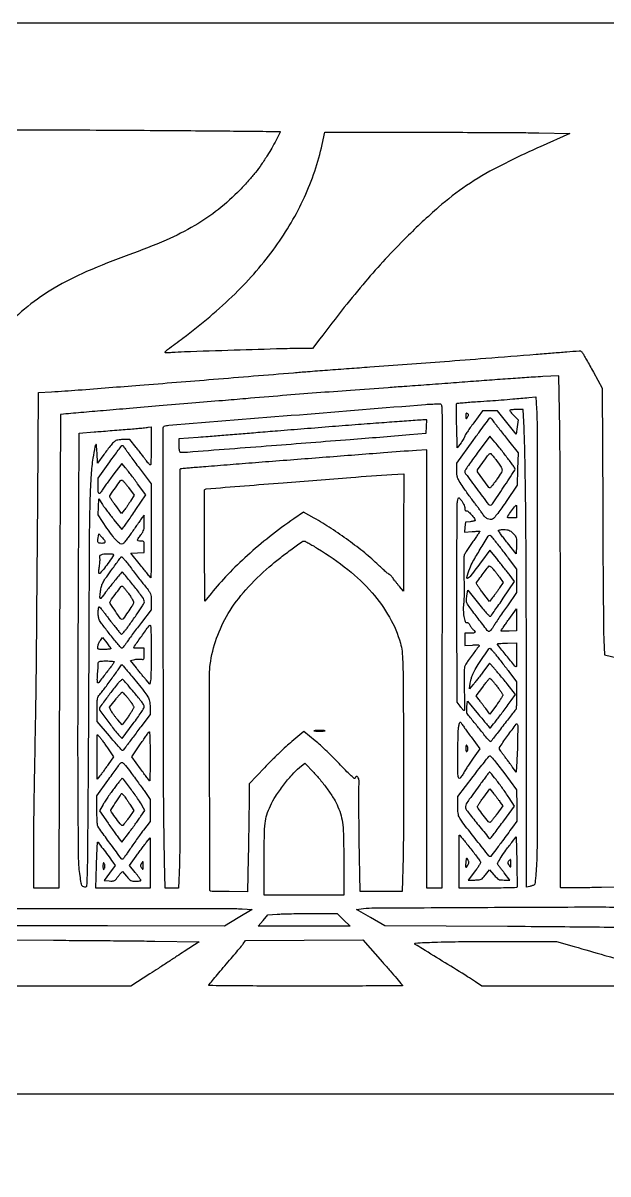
# Model space of a CAD drawing. Header units: millimetres. Extents: x 7 to 202, y 10 to 284.
# Drawn here: x 31.01 to 52.87, y 99 to 142 of the extents above; entities that cross this region are included whole.
import ezdxf

# ---------------------------------------------------------------- set-up
doc = ezdxf.new("R2010")
doc.units = ezdxf.units.MM
doc.layers.add('CUT', color=1, linetype='Continuous')
doc.layers.add('ENGRAVE', color=7, linetype='Continuous')

msp = doc.modelspace()

# ---------------------------------------------------------------- linework, layer by layer
at = {"layer": 'CUT'}
msp.add_lwpolyline([(7.5, 102), (77.5, 102), (77.5, 142), (7.5, 142)], close=True, dxfattribs=at)
at = {"layer": 'ENGRAVE', "extrusion": (0, 0, -1)}
for points in [[(-54.122, 109.736), (-52.626, 109.704, 0.001436), (-52.051, 109.693, 0.002343), (-51.563, 109.688, 0.000306), (-51.13, 109.686, 0.200178), (-51.108, 109.695, 0.198347), (-51.099, 109.717, 0.000012), (-51.094, 111.935, 0.000462), (-51.091, 114.385, 0.000278), (-51.092, 117.291, -0.000387), (-51.092, 120.336, -0.000455), (-51.087, 123.221, -0.000399), (-51.079, 125.658, -0.002825), (-51.068, 126.841), (-51.037, 128.818), (-50.43, 128.789, -0.00451), (-50.08, 128.769, -0.000786), (-49.419, 128.724, -0.000854), (-48.645, 128.669, -0.000766), (-47.842, 128.61, 0.00029), (-46.995, 128.546, 0.000237), (-46.088, 128.479, 0.000239), (-45.253, 128.418, 0.000627), (-44.654, 128.375, -0.000755), (-43.251, 128.274, -0.001), (-41.974, 128.178, -0.001009), (-40.707, 128.078, -0.000792), (-39.334, 127.964, 0.000092), (-38.469, 127.891, 0.00004), (-37.319, 127.794, 0.00004), (-36.097, 127.692, 0.000053), (-34.987, 127.599, -0.000389), (-34.005, 127.516, -0.000644), (-33.176, 127.444, -0.000026), (-32.427, 127.378, -0.176228), (-32.416, 127.373, -0.197654), (-32.411, 127.361, -0.000002), (-32.398, 124.768, -0.000205), (-32.386, 121.911, -0.000123), (-32.373, 118.521), (-32.342, 109.68), (-31.875, 109.68), (-31.408, 109.68), (-31.408, 110.983, 0.00235), (-31.411, 111.632, 0.000882), (-31.422, 112.542, 0.000874), (-31.437, 113.533, 0.001062), (-31.454, 114.462, -0.001085), (-31.484, 116.063, -0.001397), (-31.505, 117.535, -0.000703), (-31.525, 119.622, -0.000087), (-31.562, 124.18), (-31.593, 128.192), (-32.071, 128.221, -0.003915), (-33.071, 128.29, -0.000428), (-35.369, 128.47, -0.000519), (-38.124, 128.691, -0.000403), (-41.122, 128.936, 0.001281), (-41.642, 128.978, 0.000459), (-42.383, 129.035, 0.000456), (-43.196, 129.095, 0.00054), (-43.965, 129.151, -0.000571), (-45.37, 129.254, -0.00059), (-46.759, 129.358, -0.000517), (-48.3, 129.477, -0.000287), (-50.18, 129.626, 0.000187), (-50.799, 129.675, 0.0003), (-51.326, 129.716, 0.000046), (-51.794, 129.753, 0.019329), (-51.827, 129.754, 0.155086), (-51.846, 129.748, 0.03607), (-51.873, 129.725, 0.033858), (-51.902, 129.694, 0.027594), (-51.929, 129.657, 0.012123), (-51.968, 129.592, 0.000882), (-52.07, 129.411, 0.001233), (-52.191, 129.195, 0.000933), (-52.323, 128.957), (-52.657, 128.354), (-52.673, 123.938, -0.000476), (-52.681, 122.206, -0.000662), (-52.692, 120.655, -0.000402), (-52.704, 119.348, -0.008525), (-52.714, 118.96), (-52.739, 118.398), (-53.262, 118.27)], [(-30.594, 138.015, 0.000979), (-33.512, 138.004, 0.000524), (-37.115, 137.98, 0.00018), (-38.454, 137.969, 0.000299), (-39.583, 137.958, 0.000007), (-40.606, 137.948, 0.132781), (-40.616, 137.945, 0.398256), (-40.623, 137.92, 0.001511), (-40.467, 137.625, 0.007146), (-40.305, 137.33, 0.009363), (-40.147, 137.065, 0.012689), (-39.922, 136.722, 0.016116), (-39.697, 136.417, 0.015095), (-39.44, 136.113, 0.009189), (-39.12, 135.769, 0.033358), (-38.312, 135.036, 0.035153), (-37.428, 134.432, 0.03015), (-36.355, 133.888, 0.015771), (-34.962, 133.336, -0.015915), (-33.386, 132.711, -0.030704), (-32.177, 132.096, -0.035947), (-31.186, 131.412, -0.034277), (-30.286, 130.583, -0.055888)], [(-77.201, 105.963, 0.000018), (-68.269, 105.993, 0.000035), (-59.395, 106.023, 0.092839)], [(-53.724, 108.201, -0.000145), (-52.388, 108.217, -0.000889), (-50.88, 108.232, -0.000554), (-49.112, 108.244), (-44.525, 108.271), (-43.995, 108.577), (-43.466, 108.883), (-43.737, 108.915, 0.027676), (-44.146, 108.94, 0.000131), (-48.386, 108.961, 0.000371), (-52.359, 108.977, 0.008532), (-53.495, 108.961, 0.004164)], [(-27.043, 108.904, 0.000197), (-31.58, 108.914, 0.000296), (-34.388, 108.918, 0.000459), (-36.814, 108.917, 0.000133), (-38.924, 108.914, 0.014811), (-39.205, 108.905), (-39.571, 108.883), (-39.054, 108.572), (-38.537, 108.26), (-34.165, 108.267), (-29.792, 108.274)], [(-54.235, 107.531, 0.000073), (-56.471, 107.726, 0.000711)]]:
    msp.add_lwpolyline(points, format="xyb", dxfattribs=at)
for points in [[(-50.289, 137.897), (-51.445, 137.874), (-50.334, 137.378, -0.014065), (-48.755, 136.62, -0.029802), (-47.588, 135.928, -0.030949), (-46.539, 135.119, -0.016413), (-45.34, 133.998, -0.009864), (-44.549, 133.178, -0.010268), (-43.803, 132.337, -0.009071), (-43.016, 131.38, -0.005172), (-42.098, 130.195), (-41.828, 129.84), (-41.432, 129.839, -0.006887), (-40.702, 129.828, -0.000642), (-38.901, 129.774, -0.000417), (-37.039, 129.713, -0.012871), (-36.577, 129.686, 0.020545), (-36.347, 129.676, 0.619279), (-36.327, 129.716, 0.070826), (-36.414, 129.803, 0.001086), (-36.986, 130.23, -0.032755), (-38.934, 131.887, -0.044273), (-40.444, 133.636, -0.048186), (-41.525, 135.491, -0.052688), (-42.193, 137.466), (-42.294, 137.917), (-45.714, 137.918, 0.000609), (-47.108, 137.917, 0.000655), (-48.469, 137.912, 0.000618), (-49.637, 137.905, 0.003122)], [(-46.663, 127.568, 0.00699), (-46.671, 127.109, 0.00067), (-46.673, 125.992, 0.000333), (-46.672, 123.953, 0.000024), (-46.666, 118.306), (-46.657, 109.68), (-46.377, 109.68), (-46.097, 109.68), (-46.097, 117.87), (-46.097, 126.06), (-45.72, 126.033, -0.000652), (-44.487, 125.94, -0.000138), (-42.341, 125.775, -0.00012), (-40.195, 125.61, -0.000956), (-39.205, 125.531, 0.000346), (-38.755, 125.495, 0.000287), (-38.276, 125.457, 0.00029), (-37.837, 125.423, 0.000781), (-37.525, 125.399, -0.002693), (-37.284, 125.38, -0.004269), (-37.078, 125.36, -0.001122), (-36.899, 125.342, -0.170026), (-36.88, 125.333, -0.199914), (-36.872, 125.313, -0.000011), (-36.87, 123.279, -0.000443), (-36.869, 121.033, -0.000267), (-36.872, 118.369, 0.000414), (-36.874, 115.645, 0.000577), (-36.871, 113.208, 0.000347), (-36.865, 111.155, 0.007536), (-36.854, 110.552), (-36.824, 109.68), (-36.576, 109.68), (-36.328, 109.68), (-36.302, 110.682, 0.005603), (-36.265, 113.31, 0.000548), (-36.251, 119.656, 0.000018), (-36.244, 126.873, 0.315792), (-36.286, 126.933, 0.066804), (-36.457, 126.97, 0.000043), (-41.337, 127.368, 0.000137), (-46.049, 127.75, 0.020174), (-46.597, 127.772, 0.219343), (-46.624, 127.76, 0.098272), (-46.644, 127.724, 0.054143), (-46.657, 127.662, 0.016986)], [(-50.201, 127.59, 0.012056), (-50.226, 126.551, 0.000116), (-50.225, 119.012, 0.000106), (-50.221, 111.437, 0.013288), (-50.195, 110.486, 0.005641), (-50.179, 110.239, 0.008504), (-50.159, 110.024, 0.004166), (-50.137, 109.844, 0.166063), (-50.12, 109.809, 0.079978), (-50.096, 109.791, 0.022841), (-50.053, 109.772, 0.022372), (-50.003, 109.755, 0.022033), (-49.951, 109.742), (-49.823, 109.717), (-49.823, 116.063, -0.000614), (-49.818, 120.148, -0.001454), (-49.802, 123.191, -0.001813), (-49.775, 125.451, -0.00668), (-49.734, 126.878), (-49.705, 127.557), (-49.452, 127.557, -0.011303), (-49.355, 127.555, -0.018659), (-49.273, 127.548, -0.013141), (-49.209, 127.539, -0.364575), (-49.198, 127.526, -0.164859), (-49.205, 127.508, -0.008452), (-49.245, 127.458, -0.012715), (-49.295, 127.399, -0.008819), (-49.356, 127.335), (-49.513, 127.174), (-49.474, 126.909), (-49.435, 126.645), (-49.091, 127.078), (-48.746, 127.511), (-48.466, 127.512), (-48.186, 127.513), (-47.852, 127.062, -0.004758), (-47.724, 126.886, -0.007162), (-47.617, 126.73, -0.003332), (-47.528, 126.596, -0.145166), (-47.518, 126.564, 0.119541), (-47.512, 126.535, 0.011626), (-47.477, 126.472, 0.014217), (-47.432, 126.399, 0.010783), (-47.378, 126.321), (-47.238, 126.125), (-47.217, 126.938, 0.002632), (-47.21, 127.252, 0.004152), (-47.208, 127.521, 0.001136), (-47.209, 127.755, 0.155836), (-47.217, 127.781, 0.213859), (-47.24, 127.795, 0.001712), (-47.454, 127.816, 0.005775), (-47.702, 127.838, 0.003633), (-47.993, 127.857, -0.001765), (-48.467, 127.888, -0.00275), (-48.875, 127.917, -0.002415), (-49.319, 127.954, -0.001017), (-49.915, 128.008), (-50.179, 128.032)], [(-47.562, 127.312, -0.00595), (-47.562, 127.237, -0.270322), (-47.57, 127.224, -0.364044), (-47.583, 127.227, -0.008462), (-47.622, 127.279, -0.029631), (-47.649, 127.321, -0.105317), (-47.659, 127.351, -0.166893), (-47.653, 127.375, -0.1094), (-47.633, 127.394, -0.021062), (-47.587, 127.421, -0.347764), (-47.571, 127.418, -0.174076), (-47.563, 127.398, -0.006264)], [(-35.802, 126.203, 0.00424), (-35.799, 125.93, 0.007087), (-35.792, 125.7, 0.002012), (-35.782, 125.503, 0.413357), (-35.769, 125.491, 0.184471), (-35.751, 125.499, 0.010161), (-35.706, 125.545, 0.014637), (-35.654, 125.604, 0.010092), (-35.599, 125.674, -0.001271), (-35.53, 125.764, -0.000492), (-35.434, 125.887, -0.000487), (-35.331, 126.022, -0.000603), (-35.234, 126.146), (-35.007, 126.437), (-34.744, 126.437, -0.044686), (-34.55, 126.42, -0.122245), (-34.425, 126.363, -0.063346), (-34.298, 126.234, -0.006028), (-34.032, 125.878), (-33.798, 125.556), (-33.776, 125.943, -0.006234), (-33.755, 126.237, -0.682296), (-33.728, 126.245, -0.123574), (-33.695, 126.171, -0.002281), (-33.623, 125.748, -0.02463), (-33.552, 125.119, -0.009165), (-33.511, 124.231, -0.005186), (-33.486, 122.859, -0.001011), (-33.474, 120.385, 0.000333), (-33.468, 118.789, 0.000191), (-33.458, 116.864, 0.000191), (-33.448, 114.928, 0.000317), (-33.437, 113.298, 0.000312), (-33.418, 110.921, 0.005706), (-33.403, 110.165, 0.009608), (-33.383, 109.762, 0.444147), (-33.325, 109.716, 0.075168), (-33.251, 109.741, 0.175502), (-33.212, 109.783, 0.059194), (-33.186, 109.869, 0.00333), (-33.141, 110.144, 0.035826), (-33.089, 110.772, 0.001606), (-33.07, 112.943, 0.001967), (-33.065, 116.058, 0.000546), (-33.083, 120.945), (-33.109, 126.674), (-33.669, 126.722, 0.000881), (-33.931, 126.744, 0.000449), (-34.261, 126.771, 0.000446), (-34.6, 126.799, 0.00067), (-34.897, 126.822, -0.00183), (-35.161, 126.843, -0.00238), (-35.403, 126.864, -0.001777), (-35.606, 126.884, -0.021642), (-35.683, 126.895), (-35.802, 126.918)], [(-43.543, 126.996, -0.000383), (-42.571, 126.92, -0.000295), (-41.512, 126.836, -0.000298), (-40.521, 126.757, -0.000713), (-39.786, 126.696, 0.000475), (-39.156, 126.644, 0.00044), (-38.509, 126.592, 0.000439), (-37.934, 126.546, 0.001476), (-37.557, 126.517), (-36.835, 126.465), (-36.835, 126.214, -0.013024), (-36.838, 126.1, -0.039809), (-36.848, 126.024, -0.066614), (-36.865, 125.978, -0.280188), (-36.889, 125.963, -0.019333), (-37.158, 125.973, -0.000071), (-40.297, 126.215, -0.000437), (-43.239, 126.444, -0.001007), (-45.451, 126.622), (-46.075, 126.674), (-46.088, 126.922), (-46.101, 127.169), (-45.946, 127.169, -0.017712), (-45.831, 127.165, -0.000282), (-45.176, 127.118, -0.000743), (-44.416, 127.062, -0.000492)], [(-48.638, 127.051, -0.003782), (-48.72, 126.944, -0.001012), (-48.851, 126.775, -0.001025), (-49, 126.584, -0.001059), (-49.149, 126.396), (-49.508, 125.942), (-49.492, 125.338), (-49.475, 124.735), (-49.068, 124.126, 0.007286), (-48.904, 123.889, 0.01002), (-48.75, 123.681, 0.007049), (-48.616, 123.513, 0.109226), (-48.558, 123.468, 0.127831), (-48.464, 123.449, 0.107662), (-48.366, 123.477, 0.083625), (-48.269, 123.552, 0.047039), (-48.178, 123.67, -0.01438), (-48.137, 123.732, -0.003734), (-48.066, 123.829, -0.003794), (-47.985, 123.939, -0.003864), (-47.902, 124.047, 0.006817), (-47.807, 124.171, 0.003201), (-47.688, 124.335, 0.003171), (-47.565, 124.508, 0.004452), (-47.458, 124.664, 0.007803), (-47.313, 124.887, 0.048368), (-47.252, 125.009, 0.068355), (-47.225, 125.122, 0.024418), (-47.218, 125.288), (-47.218, 125.554), (-47.831, 126.404, 0.001603), (-48.068, 126.73, 0.002628), (-48.271, 127.004, 0.000334), (-48.452, 127.247, 0.246166), (-48.466, 127.254, 0.205238), (-48.479, 127.247, 0.004542), (-48.526, 127.194, 0.009555), (-48.579, 127.128, 0.00622)], [(-47.518, 125.26, -0.159401), (-47.55, 125.163, -0.001749), (-47.971, 124.593, -0.001293), (-48.402, 124.017, -0.242996), (-48.466, 123.986, -0.241939), (-48.55, 124.031, -0.002091), (-48.969, 124.657, -0.00191), (-49.384, 125.289, -0.285538), (-49.386, 125.372, -0.027558), (-49.306, 125.492, -0.00195), (-49.064, 125.812, -0.002969), (-48.818, 126.13, -0.00924), (-48.647, 126.34), (-48.456, 126.565), (-47.987, 125.933, -0.002843), (-47.808, 125.688, -0.004458), (-47.656, 125.475, -0.001327), (-47.527, 125.288, -0.152038)], [(-34.897, 125.998, -0.007721), (-34.979, 125.881, -0.002054), (-35.114, 125.696, -0.002082), (-35.269, 125.486, -0.002144), (-35.425, 125.28), (-35.802, 124.785), (-35.802, 123.019, 0.000945), (-35.8, 122.343, 0.0016), (-35.796, 121.777, 0.000147), (-35.791, 121.274, 0.665838), (-35.784, 121.271, 0.024047), (-35.771, 121.286, 0.000163), (-35.664, 121.417, 0.000641), (-35.542, 121.567, 0.000409), (-35.4, 121.742), (-35.034, 122.194), (-35.289, 122.207), (-35.543, 122.219), (-35.543, 122.433, -0.009918), (-35.54, 122.569, -0.126923), (-35.526, 122.618, -0.221629), (-35.492, 122.64, -0.03845), (-35.414, 122.646, 0.041292), (-35.319, 122.654, 0.368104), (-35.294, 122.684, 0.152654), (-35.312, 122.738, 0.009168), (-35.415, 122.88, -0.028163), (-35.484, 122.983, -0.0654), (-35.521, 123.069, -0.054495), (-35.538, 123.17, -0.014878), (-35.542, 123.332), (-35.541, 123.615), (-35.455, 123.508, -0.01263), (-35.406, 123.443, -0.001888), (-35.311, 123.309, -0.002122), (-35.199, 123.15, -0.001828), (-35.084, 122.982, 0.006771), (-34.97, 122.82, 0.009674), (-34.864, 122.68, 0.006068), (-34.772, 122.566, 0.129394), (-34.738, 122.541, 0.224351), (-34.643, 122.548, 0.067869), (-34.527, 122.637, 0.036916), (-34.373, 122.817, 0.009125), (-34.148, 123.133), (-33.816, 123.62), (-33.829, 123.919), (-33.842, 124.218), (-33.975, 124.016, -0.011883), (-34.046, 123.913, -0.003811), (-34.157, 123.765, -0.0038), (-34.282, 123.601, -0.004241), (-34.406, 123.445), (-34.703, 123.077), (-34.778, 123.174, -0.012546), (-34.825, 123.238, -0.001074), (-34.94, 123.403, -0.001419), (-35.077, 123.602, -0.001099), (-35.225, 123.819), (-35.596, 124.367), (-35.292, 124.788, -0.00326), (-35.165, 124.962, -0.003194), (-35.035, 125.135, -0.003144), (-34.918, 125.285, -0.012058), (-34.843, 125.376), (-34.699, 125.543), (-34.372, 125.112, -0.002974), (-34.242, 124.937, -0.003395), (-34.118, 124.767, -0.003074), (-34.016, 124.623, -0.01914), (-33.967, 124.546, 0.028158), (-33.89, 124.431, 0.466084), (-33.849, 124.429, 0.179981), (-33.824, 124.49, 0.009635), (-33.82, 124.703), (-33.82, 124.994), (-34.255, 125.608, 0.002827), (-34.424, 125.843, 0.004564), (-34.571, 126.041, 0.001022), (-34.701, 126.213, 0.234987), (-34.718, 126.221, 0.219799), (-34.735, 126.214, 0.006793), (-34.782, 126.156, 0.012156), (-34.837, 126.084, 0.007977)], [(-48.673, 125.694, 0.007724), (-48.875, 125.411, 0.135995), (-48.912, 125.305, 0.159823), (-48.885, 125.202, 0.011781), (-48.72, 124.958, 0.004386), (-48.63, 124.832, 0.006919), (-48.549, 124.726, 0.002398), (-48.478, 124.636, 0.217252), (-48.464, 124.629, 0.246803), (-48.42, 124.649, 0.002563), (-48.213, 124.927, 0.003477), (-48.014, 125.201, 0.156749), (-47.992, 125.268, 0.156162), (-48.016, 125.341, 0.004191), (-48.216, 125.617, 0.003198), (-48.425, 125.895, 0.234565), (-48.474, 125.92, 0.207548), (-48.493, 125.912, 0.007731), (-48.546, 125.854, 0.012876), (-48.607, 125.781, 0.008572)], [(-45.234, 122.965), (-45.232, 120.772), (-45.083, 120.945, 0.006717), (-45.019, 121.021, 0.004855), (-44.949, 121.107, 0.004904), (-44.884, 121.191, 0.010628), (-44.837, 121.257, -0.016669), (-44.797, 121.31, -0.022801), (-44.757, 121.355, -0.020613), (-44.722, 121.389, -0.181177), (-44.703, 121.397, 0.174439), (-44.678, 121.406, 0.002961), (-44.568, 121.499, 0.007184), (-44.441, 121.612, 0.00467), (-44.297, 121.746, -0.018387), (-43.779, 122.202, -0.013412), (-43.172, 122.67, -0.013171), (-42.526, 123.116, -0.015292), (-41.888, 123.505), (-41.491, 123.731), (-41.134, 123.482, -0.014551), (-40.226, 122.807, -0.016437), (-39.396, 122.107, -0.017409), (-38.662, 121.397, -0.022428), (-38.042, 120.693), (-37.805, 120.398), (-37.793, 122.477, 0.000801), (-37.79, 123.275, 0.001318), (-37.791, 123.95, 0.000099), (-37.793, 124.555, 0.198006), (-37.8, 124.573, 0.178287), (-37.851, 124.597, 0.000036), (-40.726, 124.826, 0.000828), (-43.261, 125.024, 0.003426), (-44.794, 125.13), (-45.235, 125.158)], [(-34.954, 124.644), (-35.162, 124.363), (-35.026, 124.14, 0.006667), (-34.967, 124.046, 0.005506), (-34.902, 123.947, 0.005564), (-34.839, 123.857, 0.014798), (-34.792, 123.795), (-34.695, 123.673), (-34.473, 123.973, 0.004552), (-34.388, 124.09, 0.006883), (-34.316, 124.193, 0.003087), (-34.257, 124.282, 0.145984), (-34.251, 124.303, 0.153879), (-34.273, 124.373, 0.004218), (-34.461, 124.637, 0.003147), (-34.657, 124.903, 0.239406), (-34.703, 124.926, 0.202449), (-34.728, 124.915, 0.008657), (-34.795, 124.843, 0.013648), (-34.871, 124.752, 0.009175)], [(-47.352, 124.212, 0.033077), (-47.421, 124.122, 0.037745), (-47.473, 124.027, 0.041256), (-47.507, 123.935, 0.067631), (-47.518, 123.853, -0.055611), (-47.523, 123.817, -0.109144), (-47.535, 123.791, -0.146144), (-47.554, 123.777, -0.135837), (-47.579, 123.775, 0.247503), (-47.637, 123.758, 0.016221), (-47.764, 123.629, 0.018665), (-47.881, 123.492, 0.168451), (-47.906, 123.418, 0.310802), (-47.896, 123.404, 0.027364), (-47.852, 123.39, 0.028243), (-47.793, 123.378, 0.017715), (-47.723, 123.37), (-47.54, 123.357), (-47.526, 123.168), (-47.513, 122.979), (-47.796, 123.001, 0.006153), (-47.904, 123.009, 0.010314), (-47.995, 123.012, 0.004227), (-48.072, 123.012, 0.413431), (-48.078, 123.005, 0.150537), (-48.074, 122.992, 0.00078), (-47.996, 122.877, 0.00337), (-47.906, 122.747, 0.002119), (-47.798, 122.596, -0.007957), (-47.689, 122.438, -0.009801), (-47.592, 122.288, -0.008398), (-47.516, 122.159, -0.068158), (-47.49, 122.096, -0.056407), (-47.48, 122.022, -0.003795), (-47.477, 121.808, -0.005417), (-47.479, 121.553, -0.00403), (-47.486, 121.271, 0.005367), (-47.492, 120.979, 0.005624), (-47.492, 120.691, 0.005411), (-47.486, 120.442, 0.024785), (-47.474, 120.298, -0.039842), (-47.462, 120.066, -0.035611), (-47.486, 119.826, -0.035014), (-47.532, 119.636, -0.431014), (-47.593, 119.607, 0.200255), (-47.618, 119.606, 0.07061), (-47.649, 119.586, 0.056352), (-47.681, 119.552, 0.040584), (-47.709, 119.508, -0.021712), (-47.738, 119.458, -0.017565), (-47.773, 119.406, -0.017912), (-47.808, 119.361, -0.04305), (-47.839, 119.332, 0.059603), (-47.897, 119.271, 0.366501), (-47.894, 119.231, 0.181495), (-47.842, 119.206, 0.021849), (-47.712, 119.2), (-47.518, 119.2), (-47.518, 118.972), (-47.518, 118.744), (-47.808, 118.762, 0.005727), (-47.967, 118.77, 0.051971), (-48.036, 118.766, 0.272047), (-48.056, 118.749, 0.256747), (-48.052, 118.721, -0.002837), (-47.795, 118.389, -0.012198), (-47.648, 118.187, -0.020002), (-47.559, 118.046, -0.058717), (-47.514, 117.942, -0.060366), (-47.498, 117.846, -0.007356), (-47.491, 117.633, -0.008133), (-47.49, 117.367, -0.005176), (-47.498, 117.057, 0.004392), (-47.505, 116.772, 0.007338), (-47.506, 116.532, 0.002154), (-47.502, 116.327, 0.410556), (-47.489, 116.314, 0.193426), (-47.47, 116.322, 0.016288), (-47.432, 116.361, 0.019771), (-47.39, 116.412, 0.013953), (-47.346, 116.473), (-47.238, 116.631), (-47.227, 120.299, 0.000867), (-47.225, 121.717, 0.001354), (-47.229, 122.938, 0.000355), (-47.236, 124.004, 0.04946), (-47.249, 124.13, 0.007489), (-47.272, 124.231, 0.167244), (-47.288, 124.256, 0.368824), (-47.309, 124.256, 0.028095)], [(-49.457, 123.745), (-49.457, 123.508), (-49.285, 123.508, 0.014472), (-49.219, 123.51, 0.023735), (-49.163, 123.515, 0.02039), (-49.121, 123.524, 0.347125), (-49.112, 123.534, 0.156394), (-49.125, 123.575, 0.002584), (-49.267, 123.77, 0.001927), (-49.412, 123.968, 0.237364), (-49.439, 123.982, 0.386082), (-49.446, 123.975, 0.005428), (-49.452, 123.912, 0.011749), (-49.456, 123.835, 0.007072)], [(-49.321, 122.933, 0.027829), (-49.404, 122.838, 0.096934), (-49.44, 122.766, 0.068796), (-49.452, 122.673, 0.00958), (-49.448, 122.478), (-49.435, 122.167), (-49.113, 122.578, 0.002775), (-48.988, 122.739, 0.004098), (-48.88, 122.881, 0.001921), (-48.79, 123.004, 0.077299), (-48.775, 123.033, 0.381018), (-48.783, 123.051, 0.054116), (-48.823, 123.065, 0.037546), (-48.887, 123.074, 0.017512), (-48.971, 123.077, 0.024118), (-49.091, 123.071, 0.073625), (-49.169, 123.052, 0.075972), (-49.237, 123.011, 0.026829)], [(-33.96, 122.787, 0.027427), (-34.051, 122.681, 0.173886), (-34.072, 122.614, 0.31994), (-34.041, 122.573, 0.074133), (-33.952, 122.56, 0.038186), (-33.858, 122.567, 0.214424), (-33.816, 122.594, 0.165162), (-33.803, 122.648, 0.021069), (-33.818, 122.768), (-33.842, 122.911)], [(-42.019, 122.37, 0.032377), (-43.153, 121.578, 0.044325), (-44.052, 120.717, 0.049436), (-44.708, 119.799, 0.061631), (-45.114, 118.834, 0.042104), (-45.173, 118.531, 0.018707), (-45.201, 118.126, 0.006377), (-45.215, 117.398, 0.000431), (-45.227, 115.323, 0.001019), (-45.231, 114.015, 0.001011), (-45.229, 112.704, 0.000991), (-45.223, 111.557, 0.003942), (-45.212, 110.854), (-45.182, 109.551), (-44.396, 109.551), (-43.609, 109.551), (-43.577, 111.469, 0.001347), (-43.566, 112.216, 0.001998), (-43.561, 112.87, 0.000877), (-43.561, 113.429, 0.040184), (-43.57, 113.543, -0.077866), (-43.571, 113.695, -0.101475), (-43.523, 113.825, -0.367463), (-43.465, 113.844, -0.251279), (-43.419, 113.787, 0.560154), (-43.391, 113.777, 0.017598), (-43.278, 113.872, 0.015436), (-43.115, 114.03, 0.00464), (-42.876, 114.279, -0.00772), (-42.642, 114.52, -0.005786), (-42.378, 114.778, -0.005851), (-42.124, 115.015, -0.013319), (-41.925, 115.186), (-41.504, 115.531), (-41.054, 115.154, -0.01148), (-40.841, 114.968, -0.005068), (-40.568, 114.712, -0.005012), (-40.285, 114.435, -0.006718), (-40.034, 114.178), (-39.463, 113.578), (-39.457, 112.825, 0.001439), (-39.453, 112.449, 0.000538), (-39.445, 111.921, 0.000533), (-39.435, 111.346, 0.000646), (-39.425, 110.807), (-39.398, 109.542), (-38.711, 109.548, 0.001188), (-38.447, 109.552, 0.001948), (-38.223, 109.555, 0.000204), (-38.023, 109.56, 0.212343), (-38.016, 109.564, 0.179371), (-37.989, 109.634, 0.000031), (-37.984, 113.718, 0.00015), (-37.979, 117.665, 0.033475), (-38.004, 118.037, 0.052566), (-38.242, 119.016, 0.050416), (-38.68, 119.939, 0.046204), (-39.334, 120.822, 0.032898), (-40.214, 121.685, 0.010888), (-40.589, 121.994, 0.00822), (-41.013, 122.316, 0.003228), (-41.426, 122.615, 0.156405), (-41.522, 122.646, 0.125336), (-41.55, 122.639, 0.002337), (-41.685, 122.565, 0.005573), (-41.841, 122.476, 0.00368)], [(-48.66, 122.637, 0.00109), (-48.747, 122.525, 0.000372), (-48.873, 122.362, 0.00037), (-49.012, 122.181, 0.000427), (-49.145, 122.009), (-49.457, 121.601), (-49.457, 121.163), (-49.457, 120.725), (-49.109, 120.232, -0.002851), (-48.965, 120.025, -0.002647), (-48.819, 119.811, -0.002639), (-48.692, 119.62, -0.008913), (-48.612, 119.493, 0.017031), (-48.549, 119.397, 0.029709), (-48.49, 119.323, 0.03125), (-48.44, 119.274, 0.286113), (-48.41, 119.269, 0.128957), (-48.357, 119.31, 0.000962), (-48.019, 119.752, 0.002806), (-47.708, 120.164, 0.032685), (-47.598, 120.333, 0.10785), (-47.588, 120.368, 0.019181), (-47.585, 120.436, 0.019956), (-47.588, 120.517, 0.016823), (-47.597, 120.603), (-47.628, 120.815), (-48.032, 120.309, -0.005372), (-48.226, 120.071, -0.02044), (-48.355, 119.928, -0.026607), (-48.446, 119.846, -0.359405), (-48.487, 119.846, -0.063828), (-48.52, 119.881, -0.001616), (-48.647, 120.059, -0.003431), (-48.794, 120.27, -0.002331), (-48.959, 120.511), (-49.379, 121.134), (-49.173, 121.405, -0.003219), (-49.075, 121.532, -0.001652), (-48.952, 121.689, -0.001642), (-48.823, 121.85, -0.002476), (-48.711, 121.989), (-48.455, 122.301), (-48.14, 121.881, 0.002583), (-47.741, 121.356, 0.094901), (-47.629, 121.256, 0.687297), (-47.591, 121.286, 0.012823), (-47.704, 121.621, 0.041846), (-47.824, 121.879, 0.007421), (-48.094, 122.338, 0.002355), (-48.396, 122.827, 0.276442), (-48.46, 122.86, 0.189659), (-48.476, 122.852, 0.00567), (-48.53, 122.794, 0.010539), (-48.592, 122.722, 0.006995)], [(-34.395, 122.118, 0.015272), (-34.227, 121.864, 0.017878), (-34.052, 121.633, 0.010491), (-33.892, 121.445, 0.438309), (-33.845, 121.445, 0.209251), (-33.84, 121.459, 0.005856), (-33.845, 121.526, 0.011045), (-33.853, 121.606, 0.007251), (-33.867, 121.698, -0.014291), (-33.879, 121.795, -0.015594), (-33.886, 121.89, -0.015196), (-33.887, 121.97, -0.071104), (-33.879, 122.016, 0.16607), (-33.881, 122.086, 0.193752), (-33.926, 122.136, 0.090817), (-34.026, 122.164, 0.021746), (-34.199, 122.172, 0.010487), (-34.311, 122.17, 0.056693), (-34.371, 122.16, 0.186051), (-34.395, 122.143, 0.287966)], [(-35.026, 121.668, -0.002304), (-35.163, 121.486, -0.001735), (-35.316, 121.286, -0.001754), (-35.461, 121.1, -0.00405), (-35.571, 120.961, 0.009414), (-35.716, 120.775, 0.066696), (-35.772, 120.675, 0.078565), (-35.796, 120.57, 0.015653), (-35.802, 120.378), (-35.802, 120.08), (-35.434, 119.607, -0.003813), (-35.282, 119.409, -0.003481), (-35.127, 119.201, -0.003481), (-34.992, 119.014, -0.011301), (-34.906, 118.887, 0.015453), (-34.841, 118.793, 0.023141), (-34.778, 118.715, 0.019765), (-34.723, 118.658, 0.250383), (-34.695, 118.65, 0.159616), (-34.664, 118.669, 0.003032), (-34.538, 118.814, 0.007046), (-34.394, 118.987, 0.00462), (-34.232, 119.191, 0.003532), (-33.968, 119.535, 0.038293), (-33.874, 119.682, 0.081515), (-33.833, 119.8, 0.042314), (-33.82, 119.955, 0.0129), (-33.822, 120.046, 0.021466), (-33.829, 120.121, 0.017116), (-33.84, 120.179, 0.370267), (-33.852, 120.189, 0.199276), (-33.871, 120.18, 0.005782), (-33.932, 120.111, 0.010814), (-34.002, 120.025, 0.007139), (-34.078, 119.924, -0.003052), (-34.163, 119.811, -0.002318), (-34.257, 119.688, -0.002343), (-34.347, 119.573, -0.005472), (-34.415, 119.488, 0.002872), (-34.474, 119.415, 0.002624), (-34.534, 119.34, 0.002623), (-34.588, 119.271, 0.008548), (-34.622, 119.225, -0.044395), (-34.665, 119.175, -0.292116), (-34.696, 119.169, -0.122917), (-34.732, 119.194, -0.006722), (-34.824, 119.302, -0.013415), (-34.896, 119.395, -0.003188), (-35.012, 119.554, -0.003277), (-35.143, 119.739, -0.00323), (-35.272, 119.926, -0.0031), (-35.475, 120.228, -0.047675), (-35.534, 120.339, -0.146811), (-35.542, 120.414, -0.097266), (-35.509, 120.495, -0.021534), (-35.368, 120.693, -0.003559), (-35.078, 121.059, -0.00069), (-34.753, 121.462, -0.208291), (-34.717, 121.481, -0.243084), (-34.686, 121.468, -0.000696), (-34.398, 121.115, -0.004294), (-34.137, 120.79, -0.013892), (-33.972, 120.568, 0.050759), (-33.918, 120.505, 0.55633), (-33.892, 120.512, 0.098685), (-33.885, 120.58, 0.00616), (-33.907, 120.781, 0.032957), (-33.939, 120.949, 0.055773), (-33.99, 121.083, 0.033518), (-34.085, 121.242, 0.005453), (-34.295, 121.535, 0.000623), (-34.434, 121.724, 0.000931), (-34.555, 121.889, 0.000382), (-34.66, 122.03, 0.020204), (-34.681, 122.056, 0.442127), (-34.703, 122.056, 0.007357), (-34.795, 121.956, 0.013547), (-34.903, 121.827, 0.007942)], [(-48.559, 121.623, 0.014246), (-48.61, 121.564, 0.005825), (-48.678, 121.48, 0.005757), (-48.747, 121.388, 0.007328), (-48.81, 121.302), (-48.952, 121.1), (-48.816, 120.893, 0.007524), (-48.756, 120.803, 0.0053), (-48.685, 120.704, 0.00535), (-48.615, 120.61, 0.011189), (-48.558, 120.539), (-48.436, 120.392), (-48.192, 120.715, 0.004082), (-48.099, 120.841, 0.006242), (-48.021, 120.952, 0.002536), (-47.955, 121.048, 0.14954), (-47.949, 121.068, 0.15925), (-47.959, 121.097, 0.000963), (-48.127, 121.326, 0.004487), (-48.29, 121.543, 0.009266), (-48.423, 121.71, 0.319181), (-48.44, 121.714, 0.052199), (-48.474, 121.698, 0.041195), (-48.515, 121.667, 0.024581)], [(-34.954, 120.681, 0.012702), (-35.043, 120.555, 0.027979), (-35.102, 120.453, 0.034367), (-35.136, 120.375, 0.174252), (-35.136, 120.328, 0.055501), (-35.08, 120.217, 0.006291), (-34.925, 119.984, 0.002412), (-34.754, 119.738, 0.235274), (-34.718, 119.718, 0.251321), (-34.656, 119.748, 0.005592), (-34.461, 120.027, 0.005723), (-34.272, 120.31, 0.240312), (-34.265, 120.381, 0.067482), (-34.318, 120.478, 0.005755), (-34.491, 120.707, 0.002391), (-34.679, 120.948, 0.24545), (-34.717, 120.964, 0.201614), (-34.735, 120.956, 0.004288), (-34.799, 120.88, 0.00921), (-34.872, 120.789, 0.005994)], [(-49.457, 119.707), (-49.457, 119.294), (-49.173, 119.279, 0.007285), (-49.063, 119.275, 0.011377), (-48.968, 119.275, 0.005669), (-48.889, 119.278, 0.250882), (-48.876, 119.286, 0.287278), (-48.876, 119.302, 0.002099), (-48.954, 119.421, 0.006968), (-49.047, 119.557, 0.004307), (-49.16, 119.714), (-49.457, 120.12)], [(-35.802, 118.538, 0.00261), (-35.8, 118.159, 0.003564), (-35.794, 117.817, 0.002345), (-35.785, 117.531, 0.040853), (-35.774, 117.438), (-35.747, 117.302), (-35.608, 117.465, 0.003563), (-35.539, 117.547, 0.001333), (-35.444, 117.662, 0.001321), (-35.341, 117.788, 0.001602), (-35.245, 117.907), (-35.021, 118.187), (-35.185, 118.221, 0.022492), (-35.255, 118.233, 0.019249), (-35.329, 118.239, 0.019686), (-35.398, 118.239, 0.051113), (-35.446, 118.232, -0.06867), (-35.501, 118.226, -0.274919), (-35.529, 118.243, -0.108894), (-35.541, 118.291, -0.008363), (-35.543, 118.424), (-35.543, 118.64), (-35.349, 118.64, 0.008273), (-35.275, 118.641, 0.013723), (-35.212, 118.645, 0.007334), (-35.161, 118.65, 0.380255), (-35.155, 118.657, 0.15524), (-35.175, 118.718, 0.001515), (-35.445, 119.097, 0.001101), (-35.722, 119.482, 0.240558), (-35.761, 119.502, 0.399264), (-35.779, 119.485, 0.002299), (-35.79, 119.235, 0.007101), (-35.799, 118.929, 0.003428)], [(-34.136, 118.845, 0.006616), (-34.197, 118.769, 0.009699), (-34.248, 118.701, 0.005578), (-34.288, 118.643, 0.150855), (-34.294, 118.625, 0.369268), (-34.284, 118.614, 0.011317), (-34.22, 118.605, 0.017229), (-34.139, 118.599, 0.01042), (-34.043, 118.597, 0.006286), (-33.877, 118.599, 0.112787), (-33.826, 118.612, 0.269733), (-33.806, 118.644, 0.047104), (-33.809, 118.717, 0.039953), (-33.822, 118.77, 0.023839), (-33.844, 118.831, 0.023773), (-33.872, 118.89, 0.037613), (-33.903, 118.937), (-33.979, 119.037)], [(-49.457, 118.395, 0.003843), (-49.456, 118.224, 0.006403), (-49.452, 118.081, 0.001642), (-49.446, 117.958, 0.400353), (-49.439, 117.951, 0.225779), (-49.395, 117.972, 0.001066), (-49.071, 118.371, 0.000841), (-48.747, 118.776, 0.382221), (-48.748, 118.807, 0.175674), (-48.768, 118.816, 0.004394), (-48.865, 118.824, 0.008927), (-48.981, 118.831, 0.005902), (-49.114, 118.834), (-49.457, 118.838)], [(-48.682, 118.394, 0.001132), (-48.776, 118.273, 0.000464), (-48.904, 118.109, 0.000459), (-49.041, 117.932, 0.000588), (-49.166, 117.769), (-49.457, 117.391), (-49.457, 116.876, 0.007293), (-49.454, 116.677, 0.01128), (-49.445, 116.506, 0.005757), (-49.433, 116.363, 0.234119), (-49.417, 116.337, -0.086029), (-49.391, 116.314, -0.001213), (-49.26, 116.149, -0.003338), (-49.109, 115.956, -0.002188), (-48.938, 115.732, 0.001975), (-48.768, 115.509, 0.003216), (-48.622, 115.321, 0.000521), (-48.492, 115.157, 0.229126), (-48.48, 115.151, 0.194414), (-48.468, 115.155, 0.006521), (-48.432, 115.191, 0.011484), (-48.391, 115.235, 0.007651), (-48.345, 115.288, 0.004477), (-48.2, 115.463, 0.000833), (-47.938, 115.787, 0.00039), (-47.662, 116.129, 0.015492), (-47.604, 116.206, 0.132212), (-47.594, 116.235, 0.018159), (-47.59, 116.298, 0.019809), (-47.592, 116.375, 0.015578), (-47.6, 116.458), (-47.626, 116.667), (-48.034, 116.168, -0.001683), (-48.191, 115.976, -0.002745), (-48.326, 115.815, -0.000392), (-48.447, 115.672, -0.220244), (-48.457, 115.668, -0.229173), (-48.492, 115.685, -0.001613), (-48.701, 115.951, -0.005379), (-48.95, 116.276, -0.002723), (-49.255, 116.69), (-49.42, 116.915), (-49.099, 117.315, -0.002474), (-48.964, 117.481, -0.00228), (-48.823, 117.651, -0.002275), (-48.696, 117.801, -0.007556), (-48.611, 117.898), (-48.445, 118.081), (-48.195, 117.747, 0.002529), (-48.09, 117.608, 0.00241), (-47.982, 117.468, 0.002389), (-47.886, 117.346, 0.008575), (-47.823, 117.269), (-47.701, 117.126), (-47.722, 117.334, 0.037651), (-47.739, 117.431, 0.019167), (-47.775, 117.55, 0.018811), (-47.822, 117.672, 0.0249), (-47.874, 117.778, 0.014153), (-48.024, 118.034, 0.008574), (-48.216, 118.328, 0.002503), (-48.415, 118.618, 0.246217), (-48.457, 118.64, 0.204342), (-48.476, 118.632, 0.006104), (-48.536, 118.568, 0.011227), (-48.606, 118.488, 0.007406)], [(-35.076, 117.596, 0.002656), (-35.526, 117.044, 0.035913), (-35.675, 116.831, 0.08721), (-35.737, 116.665, 0.047867), (-35.757, 116.448), (-35.756, 116.163), (-35.412, 115.711, -0.001201), (-35.269, 115.521, -0.001104), (-35.122, 115.325, -0.001102), (-34.992, 115.15, -0.003643), (-34.907, 115.034, 0.008942), (-34.844, 114.949, 0.014207), (-34.786, 114.878, 0.008064), (-34.736, 114.823, 0.297641), (-34.72, 114.819, 0.12834), (-34.703, 114.83, 0.000677), (-34.567, 114.983, 0.00293), (-34.414, 115.159, 0.001847), (-34.236, 115.366), (-33.778, 115.905), (-33.777, 116.355, 0.005334), (-33.78, 116.625, 0.040165), (-33.793, 116.752, 0.08098), (-33.823, 116.836, 0.061986), (-33.88, 116.915, -0.023318), (-33.939, 116.984, -0.003058), (-34.056, 117.138, -0.003549), (-34.193, 117.322, -0.002965), (-34.336, 117.52, 0.000309), (-34.473, 117.711, 0.000497), (-34.589, 117.873, 0.000077), (-34.693, 118.017, 0.031672), (-34.701, 118.027, 0.444097), (-34.709, 118.027, 0.000721), (-34.815, 117.905, 0.004215), (-34.935, 117.765, 0.002514)], [(-34.416, 118.132, 0.063361), (-34.357, 118.03, 0.00287), (-34.109, 117.707, 0.001061), (-33.842, 117.366, 0.226051), (-33.806, 117.348, 0.390716), (-33.792, 117.36, 0.014262), (-33.787, 117.433, 0.019378), (-33.787, 117.527, 0.011527), (-33.794, 117.638, -0.002304), (-33.804, 117.758, -0.002301), (-33.812, 117.879, -0.00225), (-33.819, 117.984, -0.009094), (-33.821, 118.048, 0.065261), (-33.832, 118.118, 0.234187), (-33.862, 118.151, 0.087292), (-33.927, 118.164, 0.005321), (-34.127, 118.166, 0.010611), (-34.242, 118.164, 0.018867), (-34.337, 118.156, 0.014868), (-34.409, 118.145, 0.480142)], [(-34.587, 117.358, -0.024327), (-34.424, 117.167, -0.005221), (-34.161, 116.819, -0.001561), (-33.883, 116.439, -0.161924), (-33.864, 116.378, -0.156576), (-33.885, 116.315, -0.001469), (-34.184, 115.911, -0.004487), (-34.465, 115.541, -0.031509), (-34.614, 115.371), (-34.716, 115.269), (-35.129, 115.824, -0.00568), (-35.287, 116.041, -0.008358), (-35.42, 116.237, -0.00453), (-35.528, 116.403, -0.138413), (-35.542, 116.451, -0.101767), (-35.535, 116.488, -0.025416), (-35.508, 116.544, -0.024911), (-35.471, 116.606, -0.022771), (-35.426, 116.666, -0.002357), (-35.152, 117, -0.004948), (-34.935, 117.256, -0.001478), (-34.754, 117.464, -0.216404), (-34.726, 117.477, -0.164674), (-34.71, 117.471, -0.012859), (-34.673, 117.442, -0.016447), (-34.631, 117.404, -0.011803)], [(-48.714, 117.228, 0.007637), (-48.8, 117.114, 0.010907), (-48.874, 117.01, 0.007072), (-48.931, 116.921, 0.141291), (-48.94, 116.89, 0.136662), (-48.931, 116.859, 0.005738), (-48.87, 116.759, 0.009535), (-48.792, 116.642, 0.006598), (-48.7, 116.513), (-48.46, 116.184), (-48.3, 116.389, 0.002846), (-48.232, 116.477, 0.002265), (-48.159, 116.573, 0.002289), (-48.092, 116.663, 0.005754), (-48.045, 116.729), (-47.95, 116.864), (-48.19, 117.192, 0.00563), (-48.283, 117.318, 0.008825), (-48.367, 117.423, 0.003667), (-48.44, 117.511, 0.231592), (-48.458, 117.519, 0.200264), (-48.476, 117.51, 0.003927), (-48.546, 117.433, 0.008763), (-48.625, 117.339, 0.005687)], [(-34.94, 116.763, 0.011527), (-35.015, 116.667, 0.014301), (-35.08, 116.574, 0.012631), (-35.13, 116.494, 0.096462), (-35.145, 116.452, 0.151935), (-35.138, 116.408, 0.014873), (-35.087, 116.312, 0.017745), (-35.018, 116.199, 0.013145), (-34.934, 116.079), (-34.712, 115.779), (-34.548, 115.969, 0.011474), (-34.48, 116.052, 0.009315), (-34.411, 116.144, 0.009436), (-34.35, 116.231, 0.02403), (-34.31, 116.296), (-34.236, 116.434), (-34.463, 116.719, 0.006088), (-34.551, 116.827, 0.009479), (-34.631, 116.919, 0.004239), (-34.7, 116.994, 0.226891), (-34.718, 117.001, 0.183889), (-34.735, 116.993, 0.004878), (-34.795, 116.93, 0.0096), (-34.864, 116.853, 0.006348)], [(-47.401, 115.829, -0.059894), (-47.42, 115.792, -0.002048), (-47.513, 115.66, -0.003822), (-47.624, 115.505, -0.002655), (-47.752, 115.331), (-48.081, 114.888), (-47.832, 114.535, -0.00533), (-47.731, 114.388, -0.005279), (-47.632, 114.238, -0.005189), (-47.549, 114.105, -0.020331), (-47.501, 114.021, 0.018508), (-47.464, 113.954, 0.015591), (-47.42, 113.886, 0.015874), (-47.376, 113.827, 0.0414), (-47.34, 113.788, 0.401123), (-47.297, 113.789, 0.17224), (-47.271, 113.846, 0.023278), (-47.261, 114.028, 0.001275), (-47.26, 114.6, 0.00284), (-47.262, 114.953, 0.003479), (-47.268, 115.282, 0.002905), (-47.277, 115.56, 0.024836), (-47.287, 115.683, 0.020115), (-47.31, 115.809, 0.112095), (-47.339, 115.87, 0.429244), (-47.37, 115.873, 0.123158)], [(-49.472, 115.811, 0.198452), (-49.495, 115.754, 0.002044), (-49.494, 115.314, 0.006985), (-49.485, 114.854, 0.00818), (-49.463, 114.418), (-49.435, 114.009), (-49.306, 114.194, -0.003931), (-49.244, 114.282, -0.001812), (-49.161, 114.395, -0.001794), (-49.073, 114.514, -0.002488), (-48.994, 114.619, 0.005629), (-48.924, 114.713, 0.008344), (-48.865, 114.798, 0.00438), (-48.817, 114.87, 0.14532), (-48.811, 114.89, 0.154696), (-48.836, 114.969, 0.002144), (-49.131, 115.384, 0.001304), (-49.437, 115.808, 0.461191)], [(-33.872, 115.334, 0.022084), (-33.909, 115.286, 0.002858), (-33.984, 115.181, 0.00333), (-34.071, 115.055, 0.002775), (-34.163, 114.92), (-34.388, 114.582), (-34.19, 114.296, 0.003479), (-34.107, 114.177, 0.003219), (-34.019, 114.055, 0.003212), (-33.94, 113.949, 0.01075), (-33.886, 113.88), (-33.78, 113.751), (-33.778, 114.58, 0.001679), (-33.779, 114.898, 0.002801), (-33.782, 115.166, 0.000316), (-33.786, 115.403, 0.40915), (-33.792, 115.409, 0.179975), (-33.8, 115.406, 0.010821), (-33.821, 115.387, 0.015106), (-33.846, 115.363, 0.010508)], [(-35.758, 114.621, 0.00164), (-35.757, 114.262, 0.002735), (-35.754, 113.961, 0.000302), (-35.749, 113.693, 0.408745), (-35.742, 113.686, 0.233998), (-35.732, 113.691, 0.00066), (-35.636, 113.818, 0.003649), (-35.527, 113.963, 0.002247), (-35.402, 114.134), (-35.079, 114.583), (-35.377, 115.028, 0.001982), (-35.494, 115.201, 0.00283), (-35.6, 115.354, 0.001558), (-35.69, 115.482, 0.042347), (-35.717, 115.514, 0.643385), (-35.736, 115.507, 0.005664), (-35.748, 115.304, 0.008599), (-35.756, 115.022, 0.003075)], [(-41.908, 115.55, -0.014123), (-41.991, 115.545, -0.008335), (-42.091, 115.543, -0.008335), (-42.19, 115.545, -0.014123), (-42.274, 115.55, -0.084525), (-42.297, 115.556, -0.76997), (-42.296, 115.562, -0.018707), (-42.222, 115.566, -0.003751), (-42.091, 115.566, -0.003751), (-41.96, 115.566, -0.018707), (-41.886, 115.562, -0.76997), (-41.885, 115.556, -0.084525)], [(-47.562, 114.884, -0.015997), (-47.564, 114.819, -0.104921), (-47.572, 114.788, -0.346059), (-47.588, 114.781, -0.136187), (-47.609, 114.793, -0.105734), (-47.625, 114.818, -0.057476), (-47.634, 114.853, -0.053485), (-47.635, 114.893, -0.057055), (-47.628, 114.931, -0.020414), (-47.599, 115.01, -0.484371), (-47.579, 115.016, -0.229024), (-47.564, 114.988, -0.011947)], [(-48.976, 113.995), (-49.453, 113.353), (-49.459, 112.769), (-49.466, 112.184), (-49.3, 111.955, 0.001514), (-48.926, 111.442, 0.005069), (-48.677, 111.11, 0.00175), (-48.488, 110.864, 0.316972), (-48.459, 110.855, 0.146947), (-48.423, 110.88, 0.000254), (-47.961, 111.463, 0.001802), (-47.55, 111.987, 0.012366), (-47.355, 112.25, 0.048072), (-47.306, 112.337, 0.058512), (-47.278, 112.427, 0.038521), (-47.265, 112.547, 0.009509), (-47.262, 112.745), (-47.264, 113.105), (-47.834, 113.855, 0.002818), (-48.055, 114.144, 0.0044), (-48.25, 114.39, 0.001362), (-48.421, 114.601, 0.142311), (-48.451, 114.622, 0.304239), (-48.481, 114.613, 0.003402), (-48.625, 114.444, 0.009042), (-48.79, 114.24, 0.005597)], [(-35.033, 114.004, 0.002824), (-35.172, 113.819, 0.002187), (-35.321, 113.617, 0.00221), (-35.458, 113.427, 0.005319), (-35.558, 113.285), (-35.758, 112.991), (-35.758, 112.582), (-35.758, 112.173), (-35.507, 111.842, -0.005321), (-35.393, 111.688, -0.002927), (-35.256, 111.497, -0.002917), (-35.119, 111.302, -0.004667), (-35.005, 111.134, 0.005581), (-34.907, 110.989, 0.008754), (-34.819, 110.868, 0.003607), (-34.742, 110.766, 0.232268), (-34.722, 110.757, 0.237366), (-34.692, 110.772, 0.000344), (-34.303, 111.297, 0.002423), (-33.957, 111.769, 0.019202), (-33.807, 111.994, 0.117482), (-33.793, 112.037, 0.005233), (-33.781, 112.192, 0.008571), (-33.773, 112.378, 0.006), (-33.77, 112.589), (-33.768, 113.126), (-34.179, 113.697, 0.000208), (-34.34, 113.921, 0.000283), (-34.487, 114.124, 0.000185), (-34.609, 114.294, 0.003245), (-34.65, 114.348, 0.233253), (-34.696, 114.372, 0.188799), (-34.75, 114.352, 0.043718), (-34.834, 114.262, 0.003453)], [(-41.873, 113.995, 0.021574), (-42.142, 113.694, 0.017186), (-42.406, 113.348, 0.0176), (-42.632, 113.005, 0.035413), (-42.78, 112.717, 0.035028), (-42.896, 112.383, 0.039691), (-42.959, 112.05, 0.022493), (-42.987, 111.583, 0.003941), (-42.995, 110.703), (-42.995, 109.422), (-41.509, 109.422), (-40.023, 109.422), (-40.024, 110.746, 0.003344), (-40.03, 111.669, 0.024882), (-40.058, 112.106, 0.04686), (-40.123, 112.418, 0.032201), (-40.252, 112.755, 0.037092), (-40.446, 113.108, 0.018608), (-40.74, 113.523, 0.018589), (-41.062, 113.914, 0.0395), (-41.344, 114.185), (-41.536, 114.342)], [(-48.093, 113.557, -0.001264), (-47.688, 113.002, -0.025427), (-47.574, 112.827, -0.102986), (-47.54, 112.726, -0.170392), (-47.559, 112.64, -0.028175), (-47.679, 112.47, -0.00212), (-48.031, 112.031, -0.000391), (-48.422, 111.548, -0.226203), (-48.454, 111.532, -0.214165), (-48.483, 111.545, -0.015324), (-48.542, 111.616, -0.006782), (-48.648, 111.755, -0.000367), (-48.977, 112.199), (-49.38, 112.743), (-49.175, 113.053, -0.008998), (-48.927, 113.412, -0.011709), (-48.687, 113.732, -0.00488), (-48.469, 114.002, -0.465626), (-48.425, 114.002, -0.017037), (-48.404, 113.975, -0.000474), (-48.315, 113.857, -0.000973), (-48.211, 113.716, -0.000668)], [(-34.411, 113.407, -0.005911), (-34.298, 113.251, -0.004879), (-34.181, 113.081, -0.004929), (-34.076, 112.923, -0.013119), (-34.006, 112.807), (-33.871, 112.572), (-34.188, 112.106, -0.00221), (-34.317, 111.918, -0.002532), (-34.442, 111.74, -0.002283), (-34.55, 111.591, -0.014461), (-34.607, 111.516), (-34.708, 111.392), (-34.99, 111.775, -0.001935), (-35.108, 111.936, -0.001689), (-35.231, 112.107, -0.001698), (-35.34, 112.262, -0.005041), (-35.414, 112.369), (-35.557, 112.58), (-35.463, 112.756, -0.029346), (-35.326, 112.98, -0.006331), (-35.061, 113.351, -0.001725), (-34.768, 113.747, -0.236852), (-34.716, 113.772, -0.217714), (-34.695, 113.762, -0.004075), (-34.612, 113.665, -0.009171), (-34.517, 113.547, -0.005908)], [(-34.778, 113.137, 0.024094), (-34.813, 113.093, 0.005), (-34.87, 113.013, 0.005241), (-34.934, 112.918, 0.004924), (-34.998, 112.819), (-35.151, 112.577), (-34.958, 112.302, 0.006485), (-34.881, 112.196, 0.009378), (-34.81, 112.105, 0.005605), (-34.749, 112.03, 0.135513), (-34.727, 112.015, 0.320195), (-34.687, 112.026, 0.003296), (-34.497, 112.272, 0.004908), (-34.316, 112.514, 0.159232), (-34.294, 112.583, 0.144213), (-34.304, 112.617, 0.000803), (-34.492, 112.908, 0.000526), (-34.683, 113.202, 0.253366), (-34.703, 113.212, 0.195262), (-34.708, 113.21, 0.004298), (-34.728, 113.19, 0.009129), (-34.752, 113.166, 0.005962)], [(-48.605, 113.203, 0.004195), (-48.669, 113.123, 0.003177), (-48.737, 113.033, 0.003212), (-48.8, 112.948, 0.007463), (-48.846, 112.884), (-48.938, 112.749), (-48.717, 112.442, 0.006961), (-48.629, 112.325, 0.010684), (-48.55, 112.226, 0.005417), (-48.481, 112.145, 0.216481), (-48.46, 112.135, 0.224339), (-48.41, 112.159, 0.003728), (-48.21, 112.405, 0.004714), (-48.019, 112.651, 0.156965), (-47.994, 112.72, 0.146453), (-48.002, 112.75, 0.006047), (-48.061, 112.844, 0.010063), (-48.136, 112.955, 0.006928), (-48.225, 113.077), (-48.457, 113.388)], [(-35.757, 110.617), (-35.758, 109.68), (-34.743, 109.68), (-33.727, 109.68), (-33.754, 110.529, 0.001491), (-33.766, 110.856, 0.002423), (-33.778, 111.134, 0.000346), (-33.79, 111.379, 0.186118), (-33.795, 111.393, 0.451527), (-33.812, 111.392, 0.000891), (-33.994, 111.156, 0.005244), (-34.182, 110.907, 0.005121), (-34.366, 110.652), (-34.455, 110.526), (-34.246, 110.243), (-34.038, 109.96), (-34.235, 109.947, -0.019536), (-34.336, 109.944, -0.060105), (-34.403, 109.953, -0.088515), (-34.45, 109.974, -0.088932), (-34.488, 110.011, 0.009007), (-34.515, 110.049, 0.003809), (-34.553, 110.098, 0.003767), (-34.594, 110.15, 0.004913), (-34.633, 110.197), (-34.723, 110.305), (-34.878, 110.122, -0.018054), (-34.972, 110.018, -0.077209), (-35.039, 109.968, -0.091203), (-35.112, 109.945, -0.030902), (-35.224, 109.938, -0.016276), (-35.297, 109.941, -0.026575), (-35.358, 109.948, -0.024869), (-35.404, 109.958, -0.336939), (-35.414, 109.971, -0.152579), (-35.407, 109.993, -0.004413), (-35.351, 110.072, -0.008525), (-35.283, 110.164, -0.005723), (-35.202, 110.267), (-34.989, 110.529), (-35.234, 110.872, 0.002944), (-35.338, 111.015, 0.002615), (-35.447, 111.164, 0.002625), (-35.547, 111.296, 0.008064), (-35.617, 111.384), (-35.756, 111.554)], [(-47.708, 111.19, 0.002972), (-47.852, 111.006, 0.00427), (-47.977, 110.84, 0.002326), (-48.081, 110.699, 0.065653), (-48.102, 110.659, 0.211023), (-48.1, 110.621, 0.015624), (-48.049, 110.526, 0.019431), (-47.977, 110.413, 0.013038), (-47.887, 110.29), (-47.649, 109.982), (-47.896, 109.983, -0.016398), (-48.051, 109.989, -0.095498), (-48.13, 110.01, -0.096635), (-48.195, 110.059, -0.01699), (-48.293, 110.177), (-48.444, 110.369), (-48.609, 110.175, -0.01603), (-48.713, 110.061, -0.082286), (-48.782, 110.01, -0.093877), (-48.859, 109.988, -0.024157), (-48.989, 109.982), (-49.203, 109.982), (-48.996, 110.245, 0.000675), (-48.914, 110.349, 0.000864), (-48.839, 110.446, 0.000666), (-48.776, 110.527, 0.007341), (-48.751, 110.56, 0.296005), (-48.748, 110.623, 0.011275), (-48.877, 110.836, 0.016001), (-49.058, 111.101, 0.008185), (-49.302, 111.423), (-49.435, 111.594), (-49.459, 110.669, 0.001623), (-49.467, 110.312, 0.002571), (-49.471, 110.007, 0.000589), (-49.473, 109.739, 0.112225), (-49.467, 109.712, 0.281236), (-49.447, 109.699, 0.000937), (-49.141, 109.689, 0.004595), (-48.79, 109.682, 0.002816), (-48.377, 109.68), (-47.303, 109.68), (-47.303, 110.671, 0.001621), (-47.304, 111.051, 0.002703), (-47.308, 111.37, 0.000294), (-47.313, 111.655, 0.408813), (-47.32, 111.662, 0.22347), (-47.331, 111.656, 0.000597), (-47.441, 111.523, 0.003414), (-47.565, 111.371, 0.002103)], [(-34.004, 110.423, -0.008005), (-34.016, 110.375, -0.338063), (-34.024, 110.369, -0.291205), (-34.033, 110.375, -0.006693), (-34.055, 110.423, -0.061668), (-34.065, 110.457, -0.04107), (-34.068, 110.498, -0.04107), (-34.065, 110.539, -0.061668), (-34.055, 110.574, -0.006693), (-34.033, 110.622, -0.291205), (-34.024, 110.628, -0.338063), (-34.016, 110.622, -0.008005), (-34.004, 110.574, -0.036447), (-33.998, 110.54, -0.022265), (-33.997, 110.498, -0.022265), (-33.998, 110.457, -0.036447)], [(-35.427, 110.584, -0.065719), (-35.407, 110.549, -0.11706), (-35.402, 110.516, -0.099306), (-35.412, 110.48, -0.038369), (-35.439, 110.436, -0.021595), (-35.476, 110.39, -0.479309), (-35.491, 110.391, -0.155154), (-35.499, 110.415, -0.005079), (-35.5, 110.519, -0.00689), (-35.499, 110.581, -0.013622), (-35.496, 110.631, -0.01335), (-35.493, 110.666, -0.687656), (-35.488, 110.667, 0.008606), (-35.48, 110.657, 0.001256), (-35.465, 110.635, 0.00142), (-35.446, 110.611, 0.001217)], [(-47.554, 110.628, -0.011515), (-47.545, 110.501, -0.210138), (-47.559, 110.465, -0.454102), (-47.585, 110.466, -0.024712), (-47.638, 110.543, -0.046261), (-47.661, 110.588, -0.080684), (-47.67, 110.629, -0.083378), (-47.665, 110.67, -0.052536), (-47.647, 110.715, -0.020557), (-47.605, 110.787, -0.467749), (-47.584, 110.789, -0.176089), (-47.568, 110.759, -0.006407)], [(-49.172, 110.536, -0.00914), (-49.219, 110.471, -0.455183), (-49.233, 110.47, -0.195438), (-49.241, 110.49, -0.003345), (-49.242, 110.606, -0.006626), (-49.24, 110.71, -0.147176), (-49.231, 110.738, -0.426045), (-49.213, 110.741, -0.033553), (-49.172, 110.706, -0.034408), (-49.134, 110.662, -0.163386), (-49.123, 110.631, -0.133397), (-49.133, 110.597, -0.020141)], [(-42.988, 108.496), (-43.232, 108.26), (-41.518, 108.259), (-39.803, 108.258), (-39.983, 108.468), (-40.164, 108.677), (-40.513, 108.705, 0.011525), (-40.707, 108.715, 0.002577), (-41.037, 108.724, 0.002673), (-41.418, 108.73, 0.002582), (-41.804, 108.732), (-42.744, 108.732)], [(-35.931, 107.699), (-37.589, 107.677), (-37.029, 107.309, 0.000807), (-36.764, 107.135, 0.00039), (-36.424, 106.913, 0.000387), (-36.069, 106.682, 0.000556), (-35.754, 106.478), (-35.039, 106.017), (-29.684, 106.019, 0.000624), (-27.589, 106.023, 0.00114), (-25.88, 106.032, 0.000079), (-24.375, 106.044, 0.672554), (-24.369, 106.06, 0.118462), (-24.454, 106.11, 0.000375), (-25.652, 106.471, 0.002061), (-27.023, 106.877, 0.001228), (-28.658, 107.35), (-30.023, 107.742), (-32.148, 107.732, 0.000564), (-33.082, 107.726, 0.000395), (-34.135, 107.718, 0.000398), (-35.145, 107.709, 0.00083)], [(-44.449, 106.909, 0.001305), (-44.734, 106.584, 0.002125), (-44.974, 106.306, 0.000275), (-45.186, 106.059, 0.178792), (-45.192, 106.042, 0.412248), (-45.183, 106.032, 0.000042), (-44.129, 106.025, 0.001023), (-42.961, 106.02, 0.000613), (-41.574, 106.018, 0.000837), (-40.186, 106.021, 0.001396), (-39.018, 106.028, 0.000079), (-37.969, 106.037, 0.41249), (-37.955, 106.051, 0.17168), (-37.964, 106.073, 0.000727), (-38.131, 106.278, 0.003428), (-38.323, 106.509, 0.00214), (-38.551, 106.778, -0.001202), (-38.786, 107.053, -0.001593), (-38.998, 107.305, -0.001133), (-39.175, 107.517, -0.015839), (-39.236, 107.595), (-39.325, 107.717), (-41.516, 107.734), (-43.706, 107.752)], [(-51.611, 107.499, 0.00163), (-52.753, 107.167, 0.000568), (-54.395, 106.682, 0.000151), (-56.136, 106.165, 0.015578), (-56.374, 106.086, 0.821985), (-56.369, 106.05, 0.005573), (-55.804, 106.034, 0.003481), (-54.769, 106.025, 0.000367), (-52.351, 106.021), (-48.16, 106.018), (-47.915, 106.184, -0.009066), (-47.626, 106.37, -0.000598), (-46.785, 106.891, -0.000551), (-45.938, 107.414, -0.010218), (-45.666, 107.574, 0.750011), (-45.679, 107.629, 0.005889), (-46.368, 107.66, 0.006431), (-47.419, 107.681, 0.001667), (-49.112, 107.689), (-50.943, 107.69)]]:
    msp.add_lwpolyline(points, format="xyb", close=True, dxfattribs=at)

doc.saveas('drawing.dxf')
